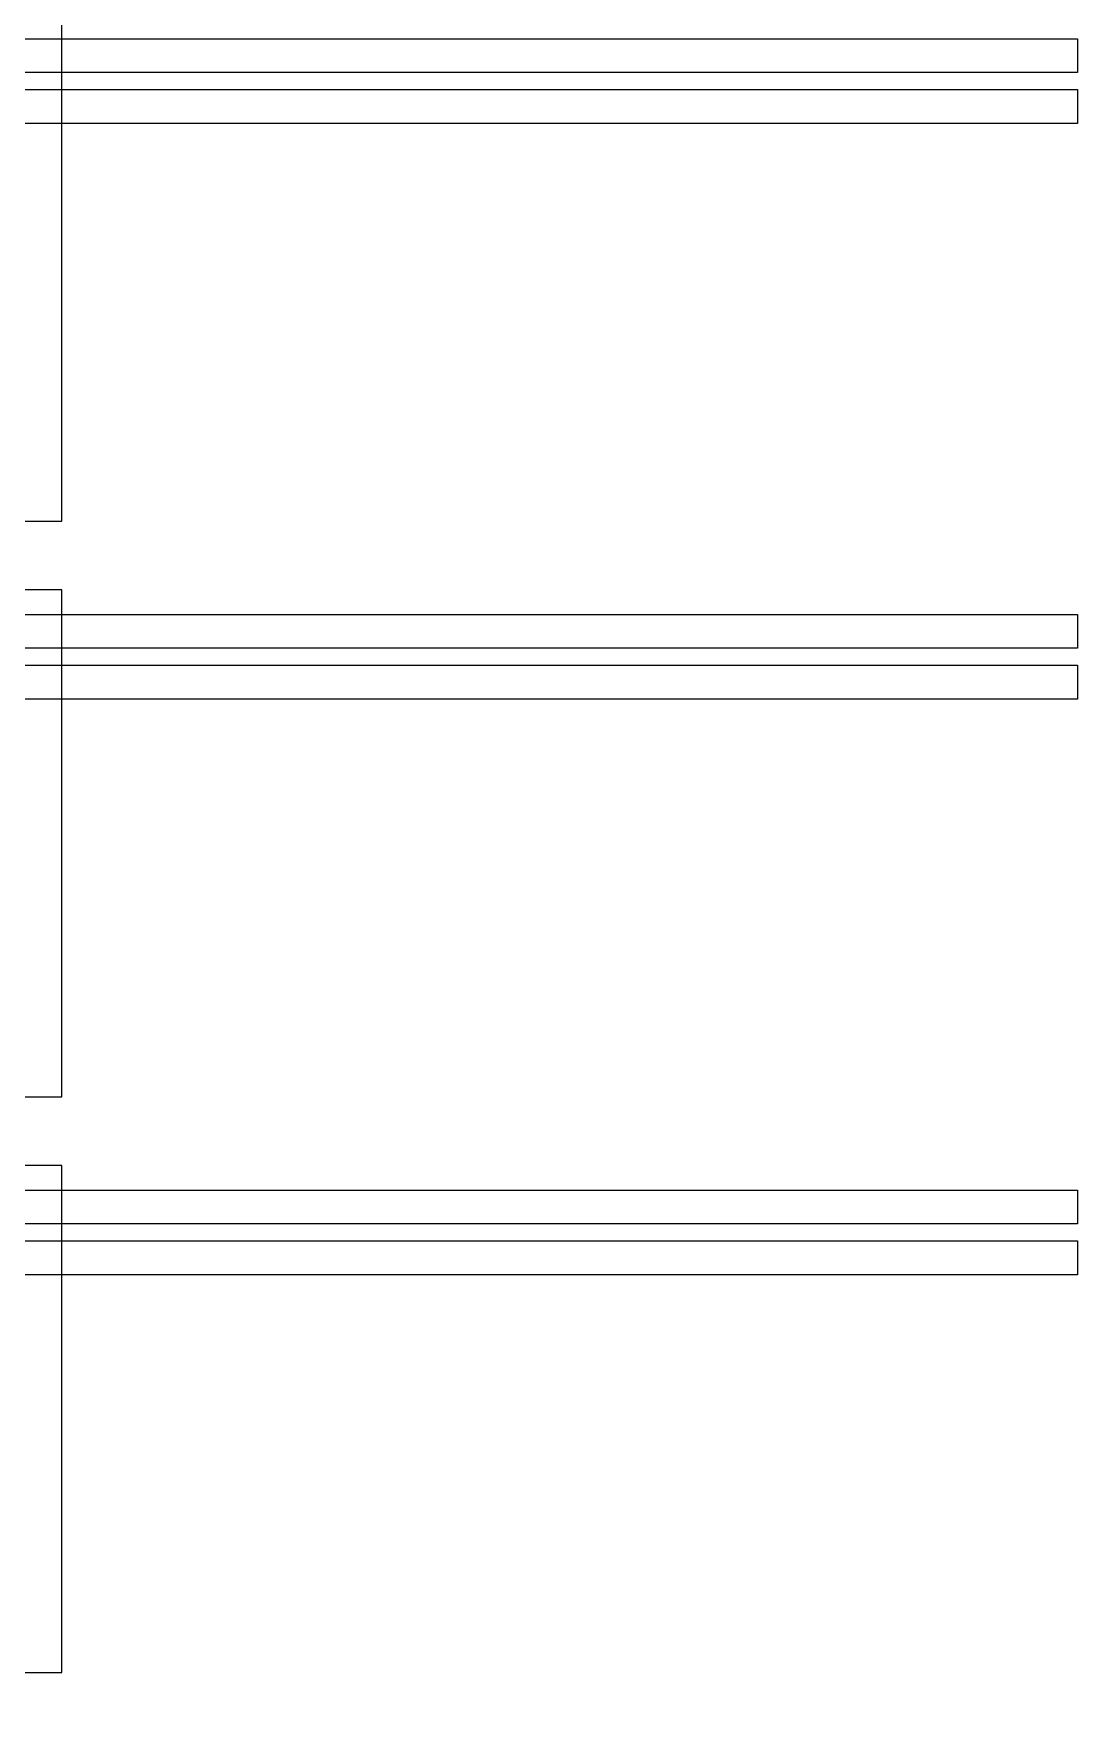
# Model space of a CAD drawing. Extents: x 0 to 194465, y -118660 to 40475.
# Drawn here: x 41879 to 44962, y 13247 to 18213 of the extents above; entities that cross this region are included whole.
import ezdxf

# ---------------------------------------------------------------- set-up
doc = ezdxf.new("R2010")
doc.units = 13
doc.layers.add('Control 1 - Push up', color=6, linetype='Continuous')
doc.layers.add('Control 2 - Push down', color=1, linetype='Continuous')

msp = doc.modelspace()

# ---------------------------------------------------------------- linework, layer by layer
at = {"layer": 'Control 1 - Push up'}
for points in [[(18462.498876, 16773.1072), (41962.498876, 16773.1072), (41962.498876, 18270.606938), (18462.498876, 18270.606938)], [(18462.498876, 15073.1072), (41962.498876, 15073.1072), (41962.498876, 16570.606938), (18462.498876, 16570.606938)], [(18462.498876, 13373.1072), (41962.498876, 13373.1072), (41962.498876, 14870.606938), (18462.498876, 14870.606938)]]:
    msp.add_lwpolyline(points, dxfattribs=at)
at = {"layer": 'Control 2 - Push down'}
for points in [[(40612.498876, 18473.1072), (40612.498876, 18198.1072), (44962.498876, 18198.1072), (44962.498876, 18098.1072), (19512.498876, 18098.1072)], [(19212.498876, 18048.1072), (44962.498876, 18048.1072), (44962.498876, 17948.1072), (40312.498876, 17948.1072)], [(40612.498876, 16498.1072), (44962.498876, 16498.1072), (44962.498876, 16398.1072), (19512.498876, 16398.1072)], [(19212.498876, 16348.1072), (44962.498876, 16348.1072), (44962.498876, 16248.1072), (40312.498876, 16248.1072)], [(40612.498876, 14798.1072), (44962.498876, 14798.1072), (44962.498876, 14698.1072), (19512.498876, 14698.1072)], [(19212.498876, 14648.1072), (44962.498876, 14648.1072), (44962.498876, 14548.1072), (40312.498876, 14548.1072), (40312.498876, 13148.1072)]]:
    msp.add_lwpolyline(points, dxfattribs=at)

doc.saveas('drawing.dxf')
